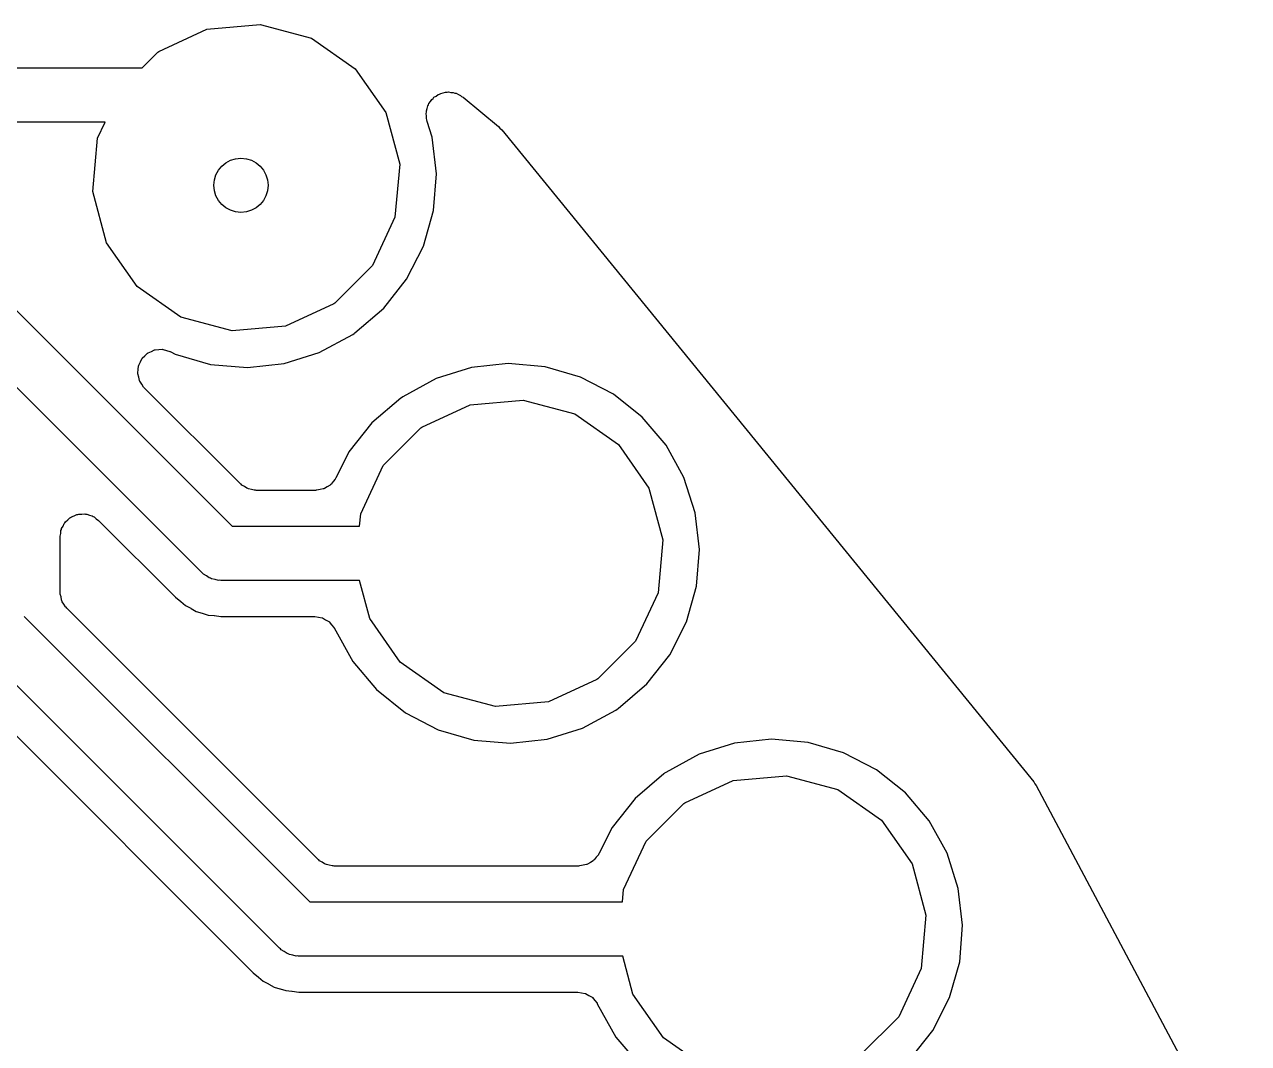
# Model space of a CAD drawing. Extents: x 76 to 124.9, y -113.7 to -66.
# Drawn here: x 114.4 to 121.18, y -78.15 to -72.51 of the extents above; entities that cross this region are included whole.
import ezdxf

# ---------------------------------------------------------------- set-up
doc = ezdxf.new("R2010")
doc.units = 0
doc.header["$MEASUREMENT"] = 0
doc.layers.add('BLACK', color=7, linetype='CONTINUOUS')

msp = doc.modelspace()

# ---------------------------------------------------------------- linework, layer by layer
at = {"layer": 'Black'}
for p, q in [((115.412, -72.5351), (115.706, -72.5094)), ((115.706, -72.5094), (115.991, -72.5859)), ((115.145, -72.6599), (115.412, -72.5351)), ((115.991, -72.5859), (116.233, -72.7552)), ((115.053, -72.75), (115.139, -72.6636)), ((115.139, -72.6636), (115.145, -72.6599)), ((112.5, -72.75), (115.053, -72.75)), ((116.233, -72.7552), (116.402, -72.9971)), ((116.65, -72.9358), (116.657, -72.9242)), ((116.657, -72.9242), (116.664, -72.9192)), ((116.664, -72.9192), (116.669, -72.9129)), ((116.669, -72.9129), (116.681, -72.906)), ((116.681, -72.906), (116.692, -72.8976)), ((116.692, -72.8976), (116.699, -72.8951)), ((116.699, -72.8951), (116.706, -72.891)), ((116.706, -72.891), (116.72, -72.8885)), ((116.72, -72.8885), (116.733, -72.8843)), ((116.733, -72.8843), (116.741, -72.8846)), ((116.741, -72.8846), (116.749, -72.8831)), ((116.749, -72.8831), (116.763, -72.8854)), ((116.763, -72.8854), (116.776, -72.886)), ((116.776, -72.886), (116.784, -72.889)), ((116.784, -72.889), (116.792, -72.8904)), ((116.792, -72.8904), (116.804, -72.8972)), ((116.804, -72.8972), (116.816, -72.9024)), ((116.816, -72.9024), (116.822, -72.9078)), ((116.822, -72.9078), (116.83, -72.9118)), ((116.83, -72.9118), (117.026, -73.0748)), ((116.627, -72.9873), (116.631, -72.9743)), ((116.627, -72.9954), (116.627, -72.9873)), ((116.631, -72.9743), (116.634, -72.9609)), ((116.634, -72.9609), (116.638, -72.954)), ((116.638, -72.954), (116.641, -72.9464)), ((116.641, -72.9464), (116.65, -72.9358)), ((114.848, -73.05), (112.5, -73.05)), ((114.806, -73.1398), (114.848, -73.05)), ((116.402, -72.9971), (116.479, -73.2822)), ((116.625, -73.0033), (116.627, -72.9954)), ((116.627, -73.017), (116.625, -73.0033)), ((116.627, -73.0307), (116.627, -73.017)), ((116.63, -73.0383), (116.627, -73.0307)), ((116.631, -73.0463), (116.63, -73.0383)), ((116.659, -73.1333), (116.631, -73.0463)), ((117.026, -73.0748), (117.034, -73.0841)), ((117.034, -73.0841), (117.044, -73.0921)), ((117.044, -73.0921), (119.99, -76.7042)), ((114.78, -73.4339), (114.806, -73.1398)), ((116.682, -73.3365), (116.659, -73.1333)), ((116.479, -73.2822), (116.453, -73.5763)), ((116.666, -73.5405), (116.682, -73.3365)), ((114.856, -73.719), (114.78, -73.4339)), ((116.453, -73.5763), (116.328, -73.8438)), ((116.61, -73.7374), (116.666, -73.5405)), ((113.906, -73.6439), (115.551, -75.2887)), ((115.026, -73.9609), (114.856, -73.719)), ((116.517, -73.9197), (116.61, -73.7374)), ((116.328, -73.8438), (116.119, -74.0525)), ((115.383, -75.5448), (113.738, -73.9)), ((116.391, -74.0805), (116.517, -73.9197)), ((115.267, -74.1302), (115.026, -73.9609)), ((116.114, -74.0563), (115.847, -74.181)), ((116.119, -74.0525), (116.114, -74.0563)), ((115.552, -74.2067), (115.267, -74.1302)), ((116.231, -74.2176), (116.391, -74.0805)), ((115.847, -74.181), (115.552, -74.2067)), ((116.034, -74.3264), (116.219, -74.2257)), ((116.219, -74.2257), (116.227, -74.2203)), ((116.227, -74.2203), (116.231, -74.2176)), ((115.054, -74.3571), (115.068, -74.3442)), ((115.068, -74.3442), (115.082, -74.3307)), ((115.082, -74.3307), (115.084, -74.3295)), ((115.084, -74.3295), (115.086, -74.3277)), ((115.086, -74.3277), (115.104, -74.3204)), ((115.104, -74.3204), (115.121, -74.3123)), ((115.121, -74.3123), (115.124, -74.3121)), ((115.124, -74.3121), (115.126, -74.3111)), ((115.126, -74.3111), (115.145, -74.3102)), ((115.145, -74.3102), (115.164, -74.3085)), ((115.164, -74.3085), (115.167, -74.3092)), ((115.167, -74.3092), (115.169, -74.3091)), ((115.169, -74.3091), (115.188, -74.3148)), ((115.188, -74.3148), (115.206, -74.3198)), ((115.206, -74.3198), (115.208, -74.3213)), ((115.208, -74.3213), (115.211, -74.3221)), ((115.211, -74.3221), (115.235, -74.3347)), ((115.235, -74.3347), (115.432, -74.3918)), ((115.839, -74.3876), (116.034, -74.3264)), ((115.031, -74.4198), (115.033, -74.4007)), ((115.033, -74.4007), (115.034, -74.3983)), ((115.034, -74.3957), (115.043, -74.3787)), ((115.034, -74.3983), (115.034, -74.3957)), ((115.043, -74.3787), (115.051, -74.3614)), ((115.051, -74.3614), (115.053, -74.3595)), ((115.053, -74.3595), (115.054, -74.3571)), ((115.432, -74.3918), (115.636, -74.4097)), ((115.636, -74.4097), (115.839, -74.3876)), ((116.876, -74.4092), (116.681, -74.4704)), ((117.08, -74.3871), (116.876, -74.4092)), ((117.284, -74.4049), (117.08, -74.3871)), ((117.48, -74.462), (117.284, -74.4049)), ((115.029, -74.4387), (115.031, -74.4198)), ((115.029, -74.4413), (115.029, -74.4387)), ((115.029, -74.444), (115.029, -74.4413)), ((115.034, -74.4624), (115.029, -74.444)), ((115.038, -74.4811), (115.034, -74.4624)), ((115.039, -74.4833), (115.038, -74.4811)), ((115.04, -74.4859), (115.039, -74.4833)), ((116.681, -74.4704), (116.497, -74.5711)), ((117.662, -74.5562), (117.48, -74.462)), ((115.051, -74.5015), (115.04, -74.4859)), ((115.061, -74.5177), (115.051, -74.5015)), ((115.063, -74.5193), (115.061, -74.5177)), ((115.065, -74.5214), (115.063, -74.5193)), ((115.597, -75.0531), (115.065, -74.5214)), ((116.485, -74.5792), (116.325, -74.7163)), ((116.489, -74.5764), (116.485, -74.5792)), ((116.497, -74.5711), (116.489, -74.5764)), ((116.601, -74.7405), (116.869, -74.6158)), ((116.869, -74.6158), (117.163, -74.5901)), ((117.163, -74.5901), (117.448, -74.6665)), ((117.822, -74.6839), (117.662, -74.5562)), ((117.448, -74.6665), (117.69, -74.8359)), ((117.954, -74.8401), (117.822, -74.6839)), ((116.325, -74.7163), (116.198, -74.8771)), ((116.387, -74.9529), (116.596, -74.7442)), ((116.596, -74.7442), (116.601, -74.7405)), ((116.198, -74.8771), (116.125, -75.0215)), ((117.69, -74.8359), (117.859, -75.0777)), ((118.053, -75.0191), (117.954, -74.8401)), ((116.263, -75.2205), (116.387, -74.9529)), ((116.123, -75.0241), (116.122, -75.0272)), ((116.125, -75.0215), (116.123, -75.0241)), ((118.116, -75.2139), (118.053, -75.0191)), ((115.601, -75.0563), (115.597, -75.0531)), ((115.605, -75.0605), (115.601, -75.0563)), ((115.619, -75.0686), (115.605, -75.0605)), ((115.632, -75.078), (115.619, -75.0686)), ((115.638, -75.0794), (115.632, -75.078)), ((115.642, -75.0822), (115.638, -75.0794)), ((115.658, -75.085), (115.642, -75.0822)), ((115.674, -75.0892), (115.658, -75.085)), ((115.68, -75.0888), (115.674, -75.0892)), ((115.685, -75.0897), (115.68, -75.0888)), ((116.013, -75.0897), (115.685, -75.0897)), ((116.017, -75.0891), (116.013, -75.0897)), ((116.02, -75.0895), (116.017, -75.0891)), ((116.038, -75.0854), (116.02, -75.0895)), ((116.056, -75.0822), (116.038, -75.0854)), ((116.059, -75.0805), (116.056, -75.0822)), ((116.062, -75.0798), (116.059, -75.0805)), ((116.078, -75.0697), (116.062, -75.0798)), ((116.094, -75.0605), (116.078, -75.0697)), ((116.096, -75.0579), (116.094, -75.0605)), ((116.099, -75.0561), (116.096, -75.0579)), ((116.11, -75.0414), (116.099, -75.0561)), ((116.122, -75.0272), (116.11, -75.0414)), ((117.859, -75.0777), (117.936, -75.3629)), ((114.677, -75.2305), (114.692, -75.2236)), ((114.692, -75.2236), (114.697, -75.2231)), ((114.697, -75.2231), (114.702, -75.2212)), ((114.702, -75.2212), (114.719, -75.2212)), ((114.719, -75.2212), (114.735, -75.2198)), ((114.735, -75.2198), (114.74, -75.2212)), ((114.74, -75.2212), (114.746, -75.2212)), ((114.746, -75.2212), (114.761, -75.2268)), ((114.761, -75.2268), (114.777, -75.231)), ((116.257, -75.2887), (116.263, -75.2205)), ((118.139, -75.4172), (118.116, -75.2139)), ((114.607, -75.3016), (114.615, -75.2874)), ((114.615, -75.2874), (114.622, -75.2726)), ((114.622, -75.2726), (114.625, -75.2688)), ((114.625, -75.2688), (114.628, -75.264)), ((114.628, -75.264), (114.641, -75.2535)), ((114.641, -75.2535), (114.652, -75.2419)), ((114.652, -75.2419), (114.657, -75.2396)), ((114.657, -75.2396), (114.662, -75.2361)), ((114.662, -75.2361), (114.677, -75.2305)), ((114.777, -75.231), (114.781, -75.2342)), ((114.781, -75.2342), (114.787, -75.2361)), ((114.787, -75.2361), (114.799, -75.2466)), ((114.799, -75.2466), (114.812, -75.2559)), ((114.812, -75.2559), (115.238, -75.6812)), ((115.551, -75.2887), (116.257, -75.2887)), ((114.599, -75.3443), (114.602, -75.3283)), ((114.599, -75.6537), (114.599, -75.3443)), ((114.602, -75.3283), (114.603, -75.312)), ((114.603, -75.312), (114.606, -75.307)), ((114.606, -75.307), (114.607, -75.3016)), ((117.936, -75.3629), (117.91, -75.657)), ((118.123, -75.6211), (118.139, -75.4172)), ((115.388, -75.5486), (115.383, -75.5448)), ((115.392, -75.5536), (115.388, -75.5486)), ((115.409, -75.5634), (115.392, -75.5536)), ((115.425, -75.5747), (115.409, -75.5634)), ((115.432, -75.5764), (115.425, -75.5747)), ((115.437, -75.5797), (115.432, -75.5764)), ((115.457, -75.5831), (115.437, -75.5797)), ((115.476, -75.5881), (115.457, -75.5831)), ((115.482, -75.5876), (115.476, -75.5881)), ((115.489, -75.5887), (115.482, -75.5876)), ((116.257, -75.5887), (115.489, -75.5887)), ((116.313, -75.7997), (116.257, -75.5887)), ((118.067, -75.818), (118.123, -75.6211)), ((114.6, -75.6591), (114.599, -75.6537)), ((114.599, -75.6646), (114.6, -75.6591)), ((114.604, -75.6803), (114.599, -75.6646)), ((114.607, -75.6964), (114.604, -75.6803)), ((114.609, -75.7012), (114.607, -75.6964)), ((114.611, -75.7065), (114.609, -75.7012)), ((115.238, -75.6812), (115.267, -75.7051)), ((117.91, -75.657), (117.785, -75.9245)), ((114.62, -75.7199), (114.611, -75.7065)), ((114.628, -75.734), (114.62, -75.7199)), ((114.632, -75.7375), (114.628, -75.734)), ((114.636, -75.7421), (114.632, -75.7375)), ((116.027, -77.1337), (114.636, -75.7421)), ((115.267, -75.7051), (115.267, -75.7056)), ((115.267, -75.7056), (115.268, -75.7059)), ((115.268, -75.7059), (115.293, -75.7274)), ((115.293, -75.7274), (115.323, -75.7431)), ((115.323, -75.7431), (115.323, -75.7436)), ((115.323, -75.7436), (115.324, -75.7438)), ((115.324, -75.7438), (115.353, -75.7598)), ((115.353, -75.7598), (115.385, -75.7696)), ((115.385, -75.7696), (115.386, -75.7699)), ((115.386, -75.7699), (115.386, -75.77)), ((115.386, -75.77), (115.418, -75.7801)), ((114.4, -75.7879), (115.981, -77.3694)), ((115.418, -75.7801), (115.451, -75.7834)), ((115.451, -75.7834), (115.452, -75.7836)), ((115.452, -75.7836), (115.453, -75.7836)), ((115.453, -75.7836), (115.489, -75.7877)), ((115.489, -75.7877), (116.007, -75.7877)), ((116.007, -75.7877), (116.008, -75.7879)), ((116.008, -75.7879), (116.009, -75.7877)), ((116.009, -75.7877), (116.029, -75.7917)), ((116.029, -75.7917), (116.049, -75.7952)), ((116.049, -75.7952), (116.05, -75.7958)), ((116.05, -75.7958), (116.051, -75.796)), ((116.051, -75.796), (116.069, -75.8066)), ((116.069, -75.8066), (116.087, -75.817)), ((116.087, -75.817), (116.088, -75.8178)), ((116.088, -75.8178), (116.089, -75.8184)), ((116.089, -75.8184), (116.102, -75.8344)), ((116.102, -75.8344), (116.115, -75.8502)), ((116.482, -76.0415), (116.313, -75.7997)), ((117.974, -76.0003), (118.067, -75.818)), ((116.115, -75.8502), (116.115, -75.8512)), ((116.115, -75.8512), (116.116, -75.8521)), ((116.116, -75.8521), (116.219, -76.0373)), ((115.813, -77.6254), (114.144, -75.9561)), ((117.785, -75.9245), (117.576, -76.1332)), ((116.219, -76.0373), (116.351, -76.1936)), ((116.724, -76.2109), (116.482, -76.0415)), ((117.848, -76.1611), (117.974, -76.0003)), ((114.004, -76.0973), (115.668, -77.7618)), ((117.571, -76.1369), (117.303, -76.2616)), ((117.576, -76.1332), (117.571, -76.1369)), ((117.688, -76.2983), (117.848, -76.1611)), ((116.351, -76.1936), (116.511, -76.3212)), ((117.009, -76.2873), (116.724, -76.2109)), ((117.303, -76.2616), (117.009, -76.2873)), ((117.491, -76.407), (117.676, -76.3064)), ((117.676, -76.3064), (117.684, -76.301)), ((117.684, -76.301), (117.688, -76.2983)), ((116.511, -76.3212), (116.692, -76.4154)), ((116.692, -76.4154), (116.889, -76.4725)), ((117.296, -76.4682), (117.491, -76.407)), ((116.889, -76.4725), (117.093, -76.4903)), ((117.093, -76.4903), (117.296, -76.4682)), ((118.333, -76.4898), (118.138, -76.551)), ((118.537, -76.4678), (118.333, -76.4898)), ((118.741, -76.4856), (118.537, -76.4678)), ((118.937, -76.5427), (118.741, -76.4856)), ((118.138, -76.551), (117.953, -76.6517)), ((119.119, -76.6368), (118.937, -76.5427)), ((117.953, -76.6517), (117.946, -76.657)), ((119.279, -76.7645), (119.119, -76.6368)), ((117.942, -76.6598), (117.782, -76.797)), ((117.946, -76.657), (117.942, -76.6598)), ((118.058, -76.8211), (118.326, -76.6964)), ((118.326, -76.6964), (118.62, -76.6707)), ((118.62, -76.6707), (118.905, -76.7472)), ((119.99, -76.7042), (119.996, -76.7149)), ((119.996, -76.7149), (120.003, -76.7246)), ((118.905, -76.7472), (119.147, -76.9165)), ((119.411, -76.9208), (119.279, -76.7645)), ((120.003, -76.7246), (121.179, -78.9354)), ((117.782, -76.797), (117.655, -76.9578)), ((117.844, -77.0336), (118.053, -76.8249)), ((118.053, -76.8249), (118.058, -76.8211)), ((119.147, -76.9165), (119.316, -77.1584)), ((119.51, -77.0997), (119.411, -76.9208)), ((117.655, -76.9578), (117.582, -77.1021)), ((117.719, -77.3011), (117.844, -77.0336)), ((117.567, -77.122), (117.556, -77.1368)), ((117.579, -77.1079), (117.567, -77.122)), ((117.58, -77.1047), (117.579, -77.1079)), ((117.582, -77.1021), (117.58, -77.1047)), ((119.572, -77.2946), (119.51, -77.0997)), ((116.032, -77.1369), (116.027, -77.1337)), ((116.035, -77.1411), (116.032, -77.1369)), ((116.049, -77.1493), (116.035, -77.1411)), ((116.063, -77.1586), (116.049, -77.1493)), ((116.068, -77.1601), (116.063, -77.1586)), ((116.073, -77.1628), (116.068, -77.1601)), ((116.089, -77.1657), (116.073, -77.1628)), ((116.105, -77.1699), (116.089, -77.1657)), ((116.11, -77.1694), (116.105, -77.1699)), ((116.116, -77.1704), (116.11, -77.1694)), ((117.47, -77.1704), (116.116, -77.1704)), ((117.474, -77.1698), (117.47, -77.1704)), ((117.477, -77.1702), (117.474, -77.1698)), ((117.495, -77.166), (117.477, -77.1702)), ((117.513, -77.1628), (117.495, -77.166)), ((117.516, -77.1612), (117.513, -77.1628)), ((117.519, -77.1604), (117.516, -77.1612)), ((117.535, -77.1504), (117.519, -77.1604)), ((117.551, -77.1411), (117.535, -77.1504)), ((117.553, -77.1386), (117.551, -77.1411)), ((117.556, -77.1368), (117.553, -77.1386)), ((119.316, -77.1584), (119.393, -77.4435)), ((117.713, -77.3694), (117.719, -77.3011)), ((119.596, -77.4978), (119.572, -77.2946)), ((115.981, -77.3694), (117.713, -77.3694)), ((119.393, -77.4435), (119.367, -77.7376)), ((119.58, -77.7018), (119.596, -77.4978)), ((115.819, -77.6292), (115.813, -77.6254)), ((115.823, -77.6343), (115.819, -77.6292)), ((115.84, -77.6441), (115.823, -77.6343)), ((115.856, -77.6553), (115.84, -77.6441)), ((115.862, -77.657), (115.856, -77.6553)), ((115.868, -77.6603), (115.862, -77.657)), ((115.887, -77.6637), (115.868, -77.6603)), ((115.906, -77.6688), (115.887, -77.6637)), ((115.913, -77.6682), (115.906, -77.6688)), ((115.919, -77.6694), (115.913, -77.6682)), ((117.714, -77.6694), (115.919, -77.6694)), ((117.77, -77.8803), (117.714, -77.6694)), ((119.367, -77.7376), (119.242, -78.0051)), ((119.524, -77.8986), (119.58, -77.7018)), ((115.668, -77.7618), (115.697, -77.7858)), ((115.697, -77.7858), (115.698, -77.7863)), ((115.698, -77.7863), (115.698, -77.7866)), ((115.698, -77.7866), (115.724, -77.808)), ((115.724, -77.808), (115.753, -77.8238)), ((115.753, -77.8238), (115.754, -77.8242)), ((115.754, -77.8242), (115.754, -77.8244)), ((115.754, -77.8244), (115.784, -77.8405)), ((115.784, -77.8405), (115.816, -77.8502)), ((115.816, -77.8502), (115.816, -77.8505)), ((115.816, -77.8505), (115.817, -77.8506)), ((115.817, -77.8506), (115.849, -77.8607)), ((115.849, -77.8607), (115.882, -77.8641)), ((115.882, -77.8641), (115.883, -77.8643)), ((115.883, -77.8643), (115.883, -77.8642)), ((115.883, -77.8642), (115.92, -77.8684)), ((115.92, -77.8684), (117.464, -77.8684)), ((117.464, -77.8684), (117.465, -77.8685)), ((117.465, -77.8685), (117.466, -77.8684)), ((117.466, -77.8684), (117.486, -77.8723)), ((117.486, -77.8723), (117.506, -77.8759)), ((117.506, -77.8759), (117.507, -77.8764)), ((117.507, -77.8764), (117.508, -77.8767)), ((117.508, -77.8767), (117.526, -77.8873)), ((117.526, -77.8873), (117.544, -77.8976)), ((117.544, -77.8976), (117.545, -77.8984)), ((117.545, -77.8984), (117.546, -77.899)), ((117.546, -77.899), (117.559, -77.9151)), ((117.559, -77.9151), (117.572, -77.9309)), ((117.572, -77.9309), (117.572, -77.9319)), ((117.572, -77.9319), (117.573, -77.9328)), ((117.573, -77.9328), (117.675, -78.1179)), ((117.939, -78.1222), (117.77, -77.8803)), ((119.431, -78.081), (119.524, -77.8986)), ((119.242, -78.0051), (119.033, -78.2138)), ((117.675, -78.1179), (117.808, -78.2742)), ((118.181, -78.2915), (117.939, -78.1222)), ((119.304, -78.2417), (119.431, -78.081))]:
    msp.add_line(p, q, dxfattribs=at)
msp.add_circle((115.6, -73.4), 0.15, dxfattribs=at)

doc.saveas('drawing.dxf')
